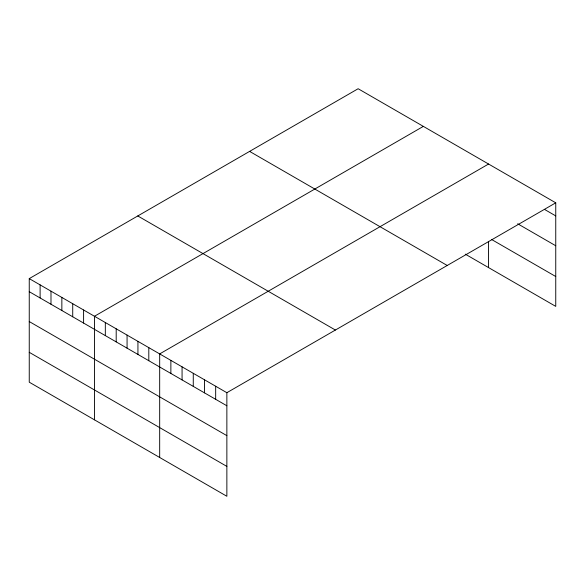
<?xml version="1.0" encoding="UTF-8"?>
<svg xmlns="http://www.w3.org/2000/svg" width="585" height="585" viewBox="0 0 585 585"><rect width="100%" height="100%" fill="white"/><g stroke="black" fill="none" stroke-linecap="round" stroke-linejoin="round"><path stroke-width="0.88" d="M29.25 278.614L226.863 392.703L226.863 496.27L29.25 382.18L29.25 278.614L358.137 88.73L555.75 202.82L555.75 306.386L465.272 254.146M423.35 126.382L94.463 316.266L94.463 419.825M488.563 164.034L159.676 353.91L159.676 457.477M226.863 392.703L555.75 202.82M544.555 209.437L555.75 215.902M517.674 223.777L555.75 245.758M491.546 239.462L555.75 276.522M249.605 151.391L447.218 265.48M137.782 215.953L335.395 330.042M29.25 291.688L226.863 405.778M29.25 321.553L226.863 435.642M29.25 352.316L226.863 466.406M488.563 241.356L488.563 267.594M215.668 386.239L215.668 399.314M204.465 379.775L204.465 392.849M193.269 373.31L193.269 386.385M182.067 366.846L182.067 379.921M170.871 360.382L170.871 373.457M148.802 347.636L148.802 360.718M137.936 341.362L137.936 354.444M127.069 335.088L127.069 348.163M116.196 328.814L116.196 341.889M105.329 322.54L105.329 335.614M83.596 309.991L83.596 323.066M72.723 303.717L72.723 316.792M61.856 297.436L61.856 310.518M50.99 291.162L50.99 304.244M40.116 284.888L40.116 297.962"/></g></svg>
